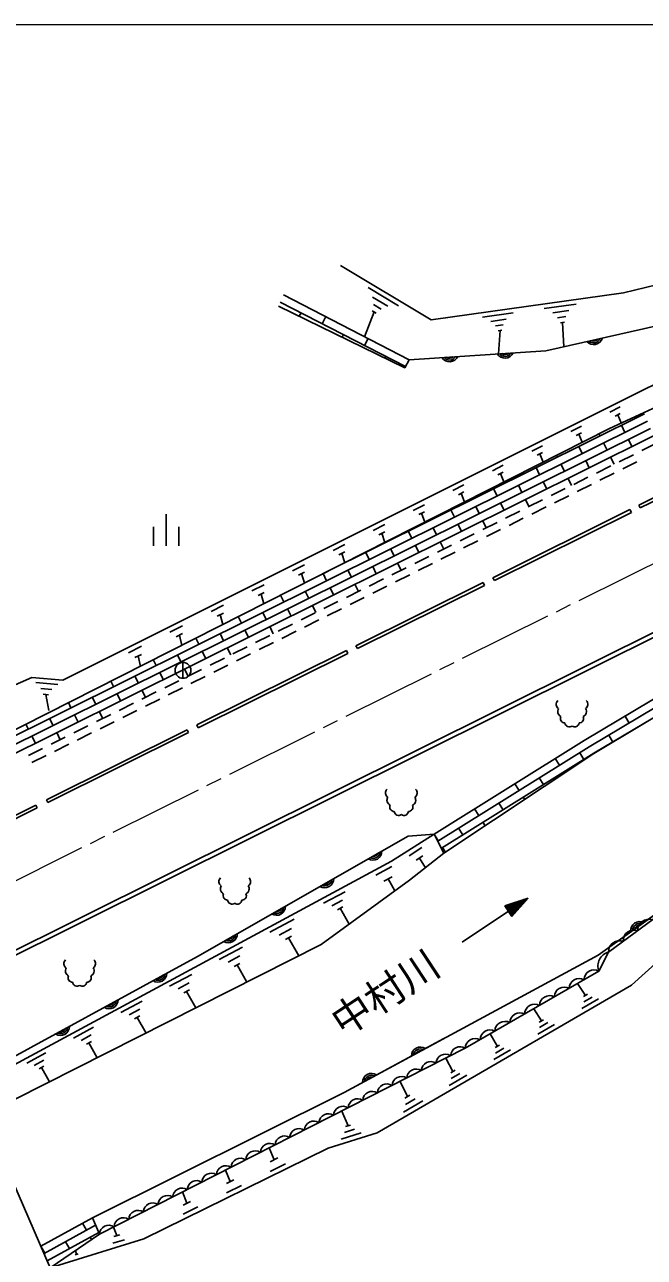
# Model space of a CAD drawing. Units: millimetres, scale not verified. Extents: x 40000 to 680000, y 20000 to 380000.
# Drawn here: x 446411 to 485482, y 259309 to 337000 of the extents above; entities that cross this region are included whole.
import ezdxf
from ezdxf.enums import TextEntityAlignment as Align

# ---------------------------------------------------------------- set-up
doc = ezdxf.new("R2010")
doc.units = ezdxf.units.MM
doc.header["$LTSCALE"] = 1000
doc.linetypes.add('CHAIN', pattern=[18.5, 12, -1.5, 3.5, -1.5])
for name, color, linetype, lineweight in [('M-BGD', 7, 'Continuous', 25), ('M-BMK', 2, 'CHAIN', 13), ('M-STR-HTXT', 7, 'Continuous', 13)]:
    doc.layers.add(name, color=color, linetype=linetype, lineweight=lineweight)
doc.layers.add('M-BMK-HTXT', color=7, linetype='Continuous')
doc.styles.add('ＭＳ ゴシック', font='')
doc.styles.get('ＭＳ ゴシック').set_extended_font_data('MS Gothic')

msp = doc.modelspace()

# ---------------------------------------------------------------- linework, layer by layer
at = {"layer": 'M-BGD'}
for p, q in [((468063, 320434), (469985, 319283)), ((462531, 319519), (470414, 315445)), ((470660, 315880), (462739, 319974)), ((468352, 319826), (469313, 319251)), ((468400, 319362), (468881, 319074)), ((479161, 319101), (481189, 319385)), ((463842, 318841), (463729, 318623)), ((465404, 318597), (465175, 318152)), ((468449, 318898), (467841, 317331)), ((468328, 318970), (468569, 318826)), ((475270, 318556), (477220, 318829)), ((479716, 318835), (480729, 318977)), ((480016, 318532), (480523, 318603)), ((475803, 318299), (476778, 318436)), ((476092, 318009), (476579, 318077)), ((480190, 318212), (480444, 318248)), ((480317, 318230), (480408, 316697)), ((466507, 317464), (466425, 317304)), ((468069, 317219), (467840, 316775)), ((476259, 317701), (476503, 317735)), ((476381, 317718), (476283, 316244)), ((469172, 316086), (469120, 315986)), ((485481, 312473), (465189, 302387)), ((483297, 312580), (483967, 312914)), ((483632, 312328), (483967, 312496)), ((483800, 312412), (484028, 311899)), ((485374, 312420), (485333, 312502)), ((485677, 312012), (440229, 289421)), ((485872, 311551), (440454, 288975)), ((480852, 311358), (481513, 311688)), ((484253, 311305), (484031, 311752)), ((486068, 311090), (440679, 288528)), ((481183, 311110), (481513, 311275)), ((481348, 311192), (481565, 310683)), ((482687, 311085), (482620, 311219)), ((484698, 310409), (484476, 310857)), ((478385, 310124), (479057, 310460)), ((478721, 309872), (479057, 310040)), ((481567, 309969), (481344, 310417)), ((483132, 310189), (482910, 310637)), ((485328, 310165), (486241, 310619)), ((475905, 308885), (476590, 309227)), ((478889, 309956), (479101, 309434)), ((480001, 309749), (479944, 309863)), ((480446, 308854), (480223, 309301)), ((482012, 309074), (481789, 309521)), ((483578, 309294), (483355, 309741)), ((483895, 309453), (484791, 309898)), ((484118, 309005), (485013, 309450)), ((476247, 308628), (476589, 308799)), ((476418, 308713), (476626, 308178)), ((477314, 308414), (477268, 308507)), ((478880, 308634), (478658, 309082)), ((481030, 308028), (481925, 308474)), ((482463, 308741), (483358, 309186)), ((482685, 308293), (483581, 308738)), ((473412, 307639), (474109, 307987)), ((476194, 307298), (475971, 307746)), ((477760, 307518), (477537, 307966)), ((479325, 307738), (479103, 308186)), ((479597, 307316), (480493, 307761)), ((480891, 307958), (480669, 308406)), ((481252, 307581), (482148, 308026)), ((485133, 306718), (487576, 307933)), ((485222, 306539), (487665, 307754)), ((473760, 307377), (474109, 307551)), ((473935, 307464), (474137, 306915)), ((474628, 307079), (474592, 307151)), ((478205, 306623), (477982, 307071)), ((478164, 306604), (479060, 307049)), ((479820, 306869), (480715, 307314)), ((455332, 306155), (455332, 304155)), ((470906, 306386), (471616, 306741)), ((471261, 306120), (471616, 306297)), ((471439, 306208), (471635, 305646)), ((473507, 305963), (473285, 306411)), ((475073, 306183), (474851, 306631)), ((475936, 302146), (484575, 306440)), ((476025, 301967), (484664, 306261)), ((476639, 306403), (476416, 306851)), ((476732, 305892), (477627, 306337)), ((478387, 306156), (479282, 306601)), ((484575, 306440), (484664, 306261)), ((485133, 306718), (485222, 306539)), ((454532, 305355), (454532, 304155)), ((456132, 305355), (456132, 304155)), ((468386, 305127), (469110, 305489)), ((471942, 305743), (471916, 305795)), ((473953, 305068), (473730, 305515)), ((475518, 305288), (475296, 305735)), ((475299, 305180), (476194, 305625)), ((476954, 305444), (477850, 305889)), ((468748, 304855), (469110, 305036)), ((468929, 304946), (469119, 304369)), ((470821, 304628), (470598, 305075)), ((472387, 304848), (472164, 305295)), ((473866, 304467), (474762, 304913)), ((475521, 304732), (476417, 305177)), ((465852, 303860), (466590, 304229)), ((469255, 304408), (469240, 304439)), ((469700, 303512), (469478, 303960)), ((471266, 303732), (471044, 304180)), ((472433, 303755), (473329, 304200)), ((472832, 303952), (472609, 304400)), ((474089, 304020), (474984, 304465)), ((466221, 303584), (466590, 303768)), ((466405, 303676), (466590, 303085)), ((466569, 303072), (466564, 303083)), ((468135, 303292), (467912, 303740)), ((470145, 302617), (469923, 303065)), ((471001, 303043), (471896, 303488)), ((471223, 302595), (472119, 303040)), ((472656, 303307), (473551, 303753)), ((463304, 302587), (464056, 302963)), ((463680, 302305), (464056, 302493)), ((463868, 302399), (464045, 301794)), ((465448, 301957), (465226, 302405)), ((467014, 302177), (466791, 302625)), ((468580, 302397), (468357, 302845)), ((469568, 302331), (470463, 302776)), ((469791, 301883), (470686, 302328)), ((460741, 301306), (461508, 301689)), ((465893, 301062), (465671, 301509)), ((467459, 301282), (467236, 301729)), ((467300, 297853), (475321, 301841)), ((467389, 297674), (475410, 301661)), ((468135, 301618), (469031, 302064)), ((468358, 301171), (469253, 301616)), ((475321, 301841), (475410, 301661)), ((475936, 302146), (476025, 301967)), ((461124, 301018), (461507, 301210)), ((461316, 301114), (461486, 300494)), ((462762, 300622), (462549, 301049)), ((464328, 300842), (464105, 301289)), ((466702, 300906), (467598, 301351)), ((466925, 300459), (467820, 300904)), ((458162, 300017), (458944, 300408)), ((458553, 299724), (458944, 299919)), ((461641, 299506), (461419, 299954)), ((463207, 299726), (462984, 300174)), ((463837, 299482), (464732, 299927)), ((464773, 299946), (464550, 300394)), ((465270, 300194), (466165, 300639)), ((465492, 299746), (466388, 300191)), ((443948, 277727), (486988, 299156)), ((455567, 298720), (456365, 299119)), ((458748, 299821), (458911, 299186)), ((460075, 299286), (459873, 299693)), ((462404, 298770), (463300, 299215)), ((464060, 299034), (464955, 299479)), ((444073, 277475), (487113, 298905)), ((455966, 298421), (456365, 298620)), ((456166, 298521), (456321, 297870)), ((457389, 297951), (457197, 298337)), ((458955, 298171), (458732, 298619)), ((460520, 298391), (460298, 298839)), ((460972, 298057), (461867, 298503)), ((462086, 298611), (461864, 299059)), ((462627, 298322), (463522, 298767)), ((452956, 297415), (453770, 297822)), ((459400, 297275), (459177, 297723)), ((459539, 297345), (460434, 297790)), ((461194, 297610), (462090, 298055)), ((467300, 297853), (467389, 297674)), ((453363, 297110), (453770, 297313)), ((453567, 297211), (453713, 296545)), ((454702, 296616), (454521, 296981)), ((456268, 296836), (456046, 297283)), ((456394, 296803), (456394, 295803)), ((457268, 292866), (466696, 297553)), ((457358, 292687), (466785, 297374)), ((457834, 297056), (457611, 297503)), ((458106, 296633), (459001, 297078)), ((459761, 296897), (460657, 297343)), ((466696, 297553), (466785, 297374)), ((455148, 295720), (454925, 296168)), ((456713, 295940), (456491, 296388)), ((456673, 295921), (457569, 296366)), ((458329, 296185), (459224, 296630)), ((481994, 291477), (490581, 296595)), ((447125, 295535), (448502, 295412)), ((452016, 295280), (451845, 295625)), ((453582, 295500), (453359, 295948)), ((455241, 295209), (456136, 295654)), ((456896, 295473), (457791, 295918)), ((447438, 295160), (448127, 295098)), ((447580, 294800), (447924, 294770)), ((447752, 294785), (447933, 293764)), ((450895, 294165), (450673, 294613)), ((452461, 294385), (452239, 294833)), ((454027, 294605), (453804, 295052)), ((453808, 294496), (454703, 294941)), ((454030, 294049), (454926, 294494)), ((455463, 294761), (456359, 295206)), ((449330, 293945), (449169, 294269)), ((451341, 293269), (451118, 293717)), ((452375, 293784), (453271, 294229)), ((452598, 293336), (453493, 293781)), ((482298, 291076), (487777, 294341)), ((446643, 292610), (446493, 292913)), ((448209, 292830), (447986, 293277)), ((449775, 293049), (449552, 293497)), ((450942, 293072), (451838, 293517)), ((451165, 292624), (452060, 293069)), ((484266, 293413), (484522, 292984)), ((447088, 291714), (446866, 292162)), ((447780, 288150), (456656, 292562)), ((447869, 287971), (456745, 292383)), ((448654, 291934), (448432, 292382)), ((449510, 292360), (450405, 292805)), ((449732, 291912), (450628, 292357)), ((456656, 292562), (456745, 292383)), ((457268, 292866), (457358, 292687)), ((483234, 292216), (483490, 291786)), ((484778, 292554), (484782, 292548)), ((446644, 290935), (447540, 291380)), ((448077, 291647), (448972, 292093)), ((448299, 291200), (449195, 291645)), ((472458, 285544), (481993, 291477)), ((446867, 290487), (447762, 290933)), ((472688, 285099), (482297, 291078)), ((479869, 290744), (480133, 290320)), ((481406, 291112), (481671, 290688)), ((480397, 289895), (480440, 289827)), ((477321, 289160), (477586, 288735)), ((478859, 289527), (479123, 289103)), ((477850, 288311), (477939, 288167)), ((442231, 285391), (447110, 287816)), ((442320, 285212), (447199, 287637)), ((447110, 287816), (447199, 287637)), ((447780, 288150), (447869, 287971)), ((474774, 287575), (475038, 287150)), ((476312, 287943), (476576, 287518)), ((475303, 286726), (475439, 286507)), ((472227, 285990), (472491, 285565)), ((473765, 286358), (474029, 285933)), ((470647, 284621), (471449, 285135)), ((472755, 285141), (472938, 284847)), ((471104, 284348), (471505, 284605)), ((471305, 284477), (471679, 283868)), ((468543, 283391), (469553, 283935)), ((469067, 283022), (469572, 283294)), ((469320, 283158), (469755, 282416)), ((465259, 281623), (466611, 282351)), ((465779, 281467), (466455, 281831)), ((466130, 281220), (466468, 281402)), ((466299, 281311), (466878, 280315)), ((478161, 281953), (476691, 281454)), ((476691, 281454), (477135, 280788)), ((476985, 281554), (476736, 281387)), ((476780, 281321), (477279, 281653)), ((477573, 281753), (476824, 281254)), ((476869, 281188), (477867, 281853)), ((478161, 281953), (476913, 281121)), ((476957, 281054), (477956, 281720)), ((477751, 281487), (477002, 280988)), ((477046, 280921), (477545, 281254)), ((478161, 281953), (477135, 280788)), ((487515, 281890), (482571, 278355)), ((461868, 279797), (463405, 280625)), ((473994, 279176), (476913, 281121)), ((477340, 281021), (477090, 280855)), ((462459, 279619), (463228, 280033)), ((462858, 279339), (463243, 279545)), ((463051, 279442), (463703, 278307)), ((458673, 278076), (460142, 278867)), ((459238, 277907), (459972, 278302)), ((459619, 277639), (459986, 277836)), ((459803, 277738), (460421, 276650)), ((455545, 276392), (456946, 277146)), ((456084, 276231), (456784, 276608)), ((456448, 275975), (456798, 276163)), ((456623, 276069), (457208, 275029)), ((481768, 275820), (481258, 276570)), ((481898, 275896), (481637, 275744)), ((452483, 274743), (453817, 275462)), ((482594, 275600), (481548, 274994)), ((482181, 275710), (481658, 275407)), ((452996, 274589), (453663, 274948)), ((453342, 274345), (453676, 274525)), ((453509, 274435), (454063, 273442)), ((478991, 274212), (478509, 274981)), ((479122, 274288), (478860, 274136)), ((449484, 273128), (450754, 273812)), ((479818, 273992), (478771, 273385)), ((479405, 274102), (478881, 273798)), ((449972, 272982), (450607, 273324)), ((450302, 272750), (450620, 272921)), ((450461, 272835), (450983, 271888)), ((472843, 273100), (466548, 269700)), ((476213, 272603), (475758, 273393)), ((446548, 271547), (447754, 272197)), ((477043, 272383), (475992, 271774)), ((476344, 272680), (476081, 272527)), ((476628, 272493), (476102, 272188)), ((447012, 271408), (447615, 271733)), ((447325, 271187), (447627, 271350)), ((447476, 271269), (447968, 270366)), ((473416, 271018), (472969, 271866)), ((470545, 269438), (470084, 270399)), ((474289, 270786), (473184, 270146)), ((473554, 271098), (473278, 270938)), ((473852, 270902), (473300, 270582)), ((443084, 270023), (448030, 258640)), ((471516, 269179), (470286, 268466)), ((470699, 269527), (470391, 269348)), ((471031, 269308), (470416, 268952)), ((466799, 267599), (466411, 268522)), ((467217, 267381), (466580, 267181)), ((466958, 267649), (466640, 267549)), ((467635, 267162), (466362, 266762)), ((462135, 265455), (461833, 266211)), ((462861, 265207), (461887, 264729)), ((462378, 265575), (461891, 265335)), ((459373, 264079), (459081, 264813)), ((459609, 264195), (459136, 263963)), ((456640, 262719), (456358, 263429)), ((460077, 263839), (459132, 263375)), ((456869, 262831), (456412, 262606)), ((457323, 262486), (456408, 262036)), ((447635, 259550), (450884, 261336)), ((450064, 261455), (450304, 261017)), ((452220, 260676), (452020, 261214)), ((447835, 259090), (451081, 260874)), ((451127, 260767), (448030, 258640)), ((448990, 260295), (449231, 259857)), ((450545, 260579), (450630, 260425)), ((452698, 260421), (451966, 260198)), ((452403, 260732), (452037, 260620)), ((447434, 260011), (447675, 259572)), ((449776, 259530), (449597, 259475)), ((449686, 259503), (449613, 259725))]:
    msp.add_line(p, q, dxfattribs=at)
for points in [[(523309, 325481), (521503, 324917), (515448, 324166), (509586, 323240), (505691, 322393), (501968, 321280), (498768, 320337), (498240, 319347), (494732, 318202), (490688, 316507), (487936, 315234), (483706, 313120), (448823, 295684), (446858, 295860), (438797, 292299), (430081, 287896)], [(470660, 315880), (479267, 316450), (485425, 317828), (498124, 320768), (507445, 323314), (514179, 324632)], [(466321, 321827), (472035, 318406), (484162, 320105), (497334, 323295)], [(402637, 279700), (408546, 280062), (414049, 280888), (420854, 282157), (426688, 283637), (431707, 285735), (434458, 286906), (440102, 289675), (483279, 311553), (491203, 315213), (497599, 317800), (502723, 319473), (508166, 320637), (513401, 321619), (518703, 322393), (523460, 322602)], [(470660, 315880), (470374, 315373), (462415, 319266)], [(515152, 293899), (514430, 293678), (512212, 294701), (510390, 294754), (506499, 293494), (502008, 290075), (491545, 282658), (484678, 276462), (468635, 267162), (465542, 266191), (453921, 260480), (448030, 258640)], [(450688, 261798), (466548, 269700), (482571, 278355), (487831, 282115), (493799, 286286), (500858, 290481), (502541, 290481)], [(502008, 290075), (500662, 289972), (494027, 285890), (492983, 284328), (488716, 281334), (486904, 281253), (483222, 278552), (482611, 277348), (474186, 272485), (451127, 260767)], [(443084, 270023), (469545, 284271), (472227, 285990)], [(443362, 270656), (457300, 278280), (470583, 285862), (472227, 285990)], [(472849, 284788), (470674, 283082), (465105, 279016), (443840, 268283)], [(451127, 260767), (450688, 261798), (447434, 260011)]]:
    msp.add_lwpolyline(points, dxfattribs=at)
msp.add_lwpolyline([(472849, 284788), (472227, 285990), (481689, 291877), (490220, 296962), (497131, 300904), (497540, 299888), (490937, 296234), (482306, 291066)], close=True, dxfattribs=at)
msp.add_circle((456394, 296303), 500, dxfattribs=at)
for centre, radius, start, end in [((482288, 317399), 567, 220.69253, 344.54756), ((482288, 317399), 453, 228.65193, 336.58817), ((482288, 317399), 340, 244.2773, 320.9628), ((476692, 316546), 567, 211.8561, 335.71112), ((476692, 316546), 453, 219.81549, 327.75173), ((476692, 316546), 340, 235.44086, 312.12636), ((473200, 316316), 567, 211.8561, 335.71112), ((473200, 316316), 453, 219.81549, 327.75173), ((473200, 316316), 340, 235.44086, 312.12636), ((480238, 294163), 316, 132.94543, 238.47576), ((480358, 293707), 341, 146.7295, 246.66898), ((481488, 293707), 341, 293.33102, 33.2705), ((481608, 294163), 316, 301.52424, 47.05457), ((480468, 293269), 275, 152.96914, 271.04163), ((480760, 293033), 290, 187.79699, 304.27803), ((481088, 293029), 287, 234.92625, 352.99873), ((481378, 293269), 275, 268.95837, 27.03086), ((469476, 288579), 316, 132.94543, 238.47576), ((469596, 288123), 341, 146.7295, 246.66898), ((470726, 288123), 341, 293.33102, 33.2705), ((470846, 288579), 316, 301.52424, 47.05457), ((469706, 287685), 275, 152.96914, 271.04163), ((470616, 287685), 275, 268.95837, 27.03086), ((469998, 287450), 290, 187.79699, 304.27803), ((470326, 287445), 287, 234.92625, 352.99873), ((468369, 284905), 567, 237.78739, 1.64242), ((468369, 284905), 453, 245.74678, 353.68302), ((468369, 284905), 340, 261.37215, 338.05765), ((458973, 282995), 316, 132.94543, 238.47576), ((460343, 282995), 316, 301.52424, 47.05457), ((465329, 283170), 567, 237.78739, 1.64242), ((465329, 283170), 453, 245.74678, 353.68302), ((465329, 283170), 340, 261.37215, 338.05765), ((459093, 282539), 341, 146.7295, 246.66898), ((459203, 282101), 275, 152.96914, 271.04163), ((460113, 282101), 275, 268.95837, 27.03086), ((460223, 282539), 341, 293.33102, 33.2705), ((459495, 281865), 290, 187.79699, 304.27803), ((459823, 281861), 287, 234.92625, 352.99873), ((462289, 281435), 567, 237.78739, 1.64242), ((462289, 281435), 453, 245.74678, 353.68302), ((462289, 281435), 340, 261.37215, 338.05765), ((485198, 279905), 567, 63.63875, 187.49378), ((485756, 279923), 693, 70.80513, 181.71869), ((459250, 279700), 567, 237.78739, 1.64242), ((484835, 279248), 693, 70.80513, 181.71869), ((485198, 279905), 453, 71.59814, 179.53438), ((485198, 279905), 340, 87.22351, 163.90901), ((459250, 279700), 453, 245.74678, 353.68302), ((459250, 279700), 340, 261.37215, 338.05765), ((483915, 278573), 693, 70.80513, 181.71869), ((483460, 277674), 910, 105.17688, 200.99089), ((449198, 277820), 316, 132.94543, 238.47576), ((449318, 277364), 341, 146.7295, 246.66898), ((450448, 277364), 341, 293.33102, 33.2705), ((450568, 277820), 316, 301.52424, 47.05457), ((482311, 276786), 637, 61.91768, 178.0667), ((449428, 276926), 275, 152.96914, 271.04163), ((449719, 276690), 290, 187.79699, 304.27803), ((450048, 276686), 287, 234.92625, 352.99873), ((450338, 276926), 275, 268.95837, 27.03086), ((454809, 277222), 567, 236.75299, 0.60802), ((454809, 277222), 453, 244.71238, 352.64863), ((454809, 277222), 340, 260.33776, 337.02325), ((481375, 276246), 637, 61.91768, 178.0667), ((480439, 275706), 637, 61.91768, 178.0667), ((451738, 275542), 567, 236.75299, 0.60802), ((451738, 275542), 453, 244.71238, 352.64863), ((451738, 275542), 340, 260.33776, 337.02325), ((478567, 274625), 637, 61.91768, 178.0667), ((479503, 275165), 637, 61.91768, 178.0667), ((477631, 274085), 637, 61.91768, 178.0667), ((448668, 273862), 567, 236.75299, 0.60802), ((448668, 273862), 453, 244.71238, 352.64863), ((448668, 273862), 340, 260.33776, 337.02325), ((475759, 273004), 637, 61.91768, 178.0667), ((476695, 273544), 637, 61.91768, 178.0667), ((474823, 272464), 637, 61.91768, 178.0667), ((471362, 271997), 567, 56.44756, 180.30258), ((471362, 271997), 453, 64.40695, 172.34319), ((471362, 271997), 340, 80.03232, 156.71782), ((472937, 271518), 596, 56.72042, 177.15775), ((473859, 271987), 596, 56.72042, 177.15775), ((471092, 270581), 596, 56.72042, 177.15775), ((472015, 271050), 596, 56.72042, 177.15775), ((468282, 270334), 567, 56.44756, 180.30258), ((468282, 270334), 453, 64.40695, 172.34319), ((468282, 270334), 340, 80.03232, 156.71782), ((470170, 270112), 596, 56.72042, 177.15775), ((468325, 269175), 596, 56.72042, 177.15775), ((469247, 269643), 596, 56.72042, 177.15775), ((466480, 268237), 596, 56.72042, 177.15775), ((467403, 268706), 596, 56.72042, 177.15775), ((465558, 267768), 596, 56.72042, 177.15775), ((463713, 266831), 596, 56.72042, 177.15775), ((464635, 267300), 596, 56.72042, 177.15775), ((461868, 265893), 596, 56.72042, 177.15775), ((462791, 266362), 596, 56.72042, 177.15775), ((460946, 265425), 596, 56.72042, 177.15775), ((459101, 264487), 596, 56.72042, 177.15775), ((460023, 264956), 596, 56.72042, 177.15775), ((458179, 264018), 596, 56.72042, 177.15775), ((456334, 263081), 596, 56.72042, 177.15775), ((457256, 263550), 596, 56.72042, 177.15775), ((454489, 262143), 596, 56.72042, 177.15775), ((455411, 262612), 596, 56.72042, 177.15775), ((453567, 261675), 596, 56.72042, 177.15775), ((451722, 260737), 596, 56.72042, 177.15775), ((452644, 261206), 596, 56.72042, 177.15775)]:
    msp.add_arc(centre, radius, start, end, dxfattribs=at)
at = {"layer": 'M-BMK'}
for p, q in [((481366, 300714), (487514, 303769)), ((479934, 300001), (480829, 300447)), ((474024, 297064), (479396, 299734)), ((472591, 296351), (473486, 296796)), ((466681, 293413), (472054, 296084)), ((465248, 292701), (466144, 293146)), ((459338, 289763), (464711, 292434)), ((457905, 289051), (458801, 289496)), ((451995, 286113), (457368, 288784)), ((443878, 282078), (450025, 285134)), ((450563, 285401), (451458, 285846))]:
    msp.add_line(p, q, dxfattribs=at)
at = {"layer": 'M-STR-HTXT'}
msp.add_line((371950, 337000), (523618, 337000), dxfattribs=at)

# ---------------------------------------------------------------- texts
at = {"layer": 'M-BMK-HTXT', "style": 'ＭＳ ゴシック'}
msp.add_text('中村川', height=1833, rotation=33.383, dxfattribs=at).set_placement((465997, 273918), align=Align.MIDDLE_LEFT)

doc.saveas('drawing.dxf')
